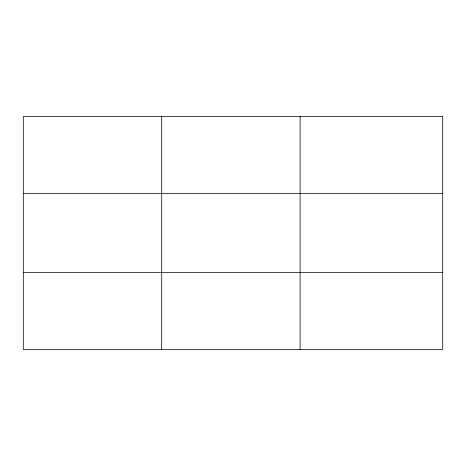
<?xml version="1.0" encoding="UTF-8"?>
<svg xmlns="http://www.w3.org/2000/svg" width="466" height="466" viewBox="0 0 466 466"><rect width="100%" height="100%" fill="white"/><g stroke="black" fill="none" stroke-linecap="round" stroke-linejoin="round"><path stroke-width="0.7" d="M161.702 349.5L161.702 116.5M300.104 349.5L300.104 116.5M23.3 193.39L442.7 193.39M23.3 272.61L442.7 272.61M442.7 116.5L23.3 116.5L23.3 349.5L442.7 349.5L442.7 116.5"/></g></svg>
